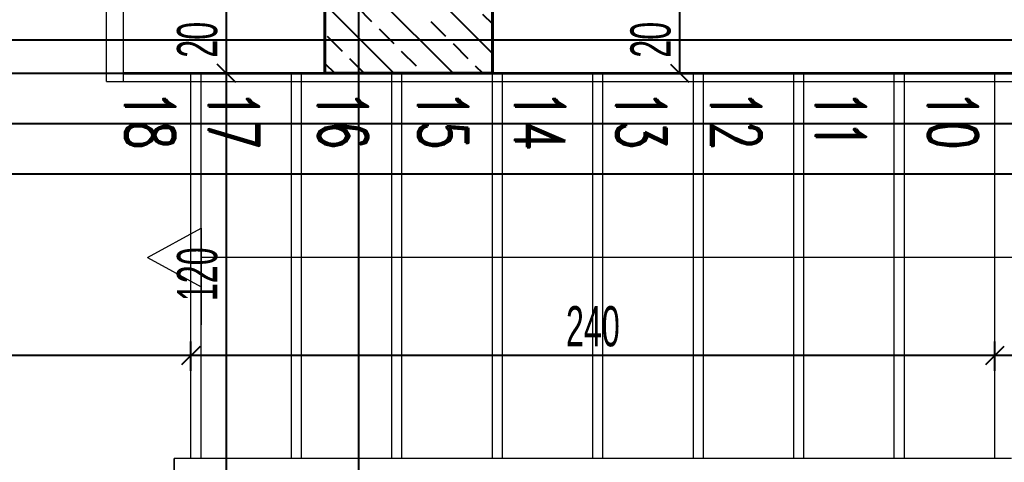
# Model space of a CAD drawing. Header units: inches. Extents: x -7543 to -822, y 102837 to 190349.
# Drawn here: x -831.5496 to -831.4908, y 102836.9882 to 102837.0146 of the extents above; entities that cross this region are included whole.
import ezdxf

# ---------------------------------------------------------------- set-up
doc = ezdxf.new("R2010")
doc.units = ezdxf.units.IN
doc.header["$MEASUREMENT"] = 0
doc.linetypes.add('ACAD_ISO07W100', pattern=[3, 0, -3])
doc.linetypes.add('DASHDOTX2', pattern=[2, 1, -0.5, 0, -0.5])
doc.layers.get('0').update_dxf_attribs({"lineweight": 25})
doc.layers.get('Defpoints').update_dxf_attribs({"lineweight": 25})
for name, color, linetype, lineweight in [('AKS', 1, 'Continuous', 25), ('ICOL', 55, 'Continuous', 25), ('KOLON', 2, 'Continuous', 40), ('SIVA', 150, 'Continuous', 15), ('TARAMA', 8, 'Continuous', 25), ('YAZI', 7, 'Continuous', 25)]:
    doc.layers.add(name, color=color, linetype=linetype, lineweight=lineweight)
for name, color, linetype, lineweight, true_color in [('DUVAR', 7, 'Continuous', 35, 0xfc4642), ('KAPI', 7, 'Continuous', 18, 0xffb360), ('MERDİVEN', 7, 'Continuous', 20, 0x16c244)]:
    doc.layers.add(name, color=color, linetype=linetype, lineweight=lineweight, true_color=true_color)
doc.styles.add('OLCU', font='tromand.shx', dxfattribs={"width": 0.6, "height": 12})
doc.styles.add('st1', font='romandtw.shx', dxfattribs={"width": 0.7, "height": 40})

# ---------------------------------------------------------------- blocks, each defined once
blk = doc.blocks.new('_Oblique')
at = {"color": 0, "linetype": 'ByBlock', "lineweight": -2}
blk.add_line((-0.5, -0.5), (0.5, 0.5), dxfattribs=at)

msp = doc.modelspace()

# ---------------------------------------------------------------- linework, layer by layer
at = {"layer": 'AKS', "linetype": 'DASHDOTX2', "ltscale": 10}
for p, q in [((-831.529366, 102837.241781), (-831.529366, 102836.729325)), ((-831.698665, 102837.013431), (-831.328061, 102837.013431)), ((-831.698665, 102837.008431), (-831.328061, 102837.008431)), ((-831.698665, 102837.005431), (-831.328061, 102837.005431))]:
    msp.add_line(p, q, dxfattribs=at)
at = {"layer": 'Defpoints', "color": 6}
msp.add_line((-831.575878, 102837.011431), (-831.460378, 102837.011431), dxfattribs=at)
at = {"layer": 'DUVAR'}
msp.add_line((-831.543428, 102837.011431), (-831.474206, 102837.011431), dxfattribs=at)
at = {"layer": 'ICOL'}
for p, q in [((-831.537266, 102837.015431), (-831.537266, 102837.011431)), ((-831.510194, 102837.015431), (-831.510194, 102837.011431)), ((-831.537266, 102837.011431), (-831.537266, 102836.987431)), ((-831.539377, 102836.994581), (-831.575877, 102836.994581)), ((-831.491377, 102836.994581), (-831.539377, 102836.994581)), ((-831.465377, 102836.994581), (-831.491377, 102836.994581))]:
    msp.add_line(p, q, dxfattribs=at)
at = {"layer": 'ICOL', "color": 53}
for p, q in [((-831.539666, 102837.011431), (-831.538106, 102837.011431)), ((-831.539666, 102837.011431), (-831.538106, 102837.011431)), ((-831.511403, 102837.011431), (-831.509354, 102837.011431)), ((-831.539377, 102836.99367), (-831.539377, 102836.995421)), ((-831.539377, 102836.99367), (-831.539377, 102836.995421)), ((-831.491377, 102836.99367), (-831.491377, 102836.995421)), ((-831.491377, 102836.99367), (-831.491377, 102836.995421))]:
    msp.add_line(p, q, dxfattribs=at)
at = {"layer": 'KAPI'}
for p, q in [((-831.544428, 102837.010931), (-831.544428, 102837.015931)), ((-831.543428, 102837.015931), (-831.543428, 102837.010931)), ((-831.544428, 102837.010931), (-831.543428, 102837.010931))]:
    msp.add_line(p, q, dxfattribs=at)
at = {"layer": 'KOLON'}
for p, q in [((-831.531377, 102837.016431), (-831.531377, 102837.011431)), ((-831.521377, 102837.011431), (-831.521377, 102837.016431)), ((-831.531377, 102837.011431), (-831.521377, 102837.011431))]:
    msp.add_line(p, q, dxfattribs=at)
at = {"layer": 'MERDİVEN', "linetype": 'ACAD_ISO07W100'}
for p, q in [((-831.539377, 102836.988431), (-831.539377, 102837.011431)), ((-831.533377, 102836.988431), (-831.533377, 102837.011431)), ((-831.527377, 102836.988431), (-831.527377, 102837.011431)), ((-831.521377, 102836.988431), (-831.521377, 102837.011431)), ((-831.515377, 102836.988431), (-831.515377, 102837.011431)), ((-831.509377, 102836.988431), (-831.509377, 102837.011431)), ((-831.503377, 102836.988431), (-831.503377, 102837.011431)), ((-831.497377, 102836.988431), (-831.497377, 102837.011431)), ((-831.491377, 102836.988431), (-831.491377, 102837.011431))]:
    msp.add_line(p, q, dxfattribs=at)
at = {"layer": 'MERDİVEN'}
for p, q in [((-831.538777, 102836.988431), (-831.538777, 102837.011431)), ((-831.532777, 102836.988431), (-831.532777, 102837.011431)), ((-831.526777, 102836.988431), (-831.526777, 102837.011431)), ((-831.520777, 102836.988431), (-831.520777, 102837.011431)), ((-831.514777, 102836.988431), (-831.514777, 102837.011431)), ((-831.508777, 102836.988431), (-831.508777, 102837.011431)), ((-831.502777, 102836.988431), (-831.502777, 102837.011431)), ((-831.496777, 102836.988431), (-831.496777, 102837.011431)), ((-831.541975, 102837.000431), (-831.538777, 102837.002177)), ((-831.541975, 102837.000431), (-831.538777, 102837.002177)), ((-831.538777, 102837.002177), (-831.538777, 102836.996406)), ((-831.541975, 102837.000431), (-831.538777, 102836.998684)), ((-831.479377, 102837.000431), (-831.538777, 102837.000431)), ((-831.540377, 102836.982431), (-831.540377, 102836.988431)), ((-831.540377, 102836.988431), (-831.540377, 102836.982431)), ((-831.540377, 102836.988431), (-831.540377, 102836.982431)), ((-831.490377, 102836.988431), (-831.540377, 102836.988431)), ((-831.540377, 102836.982431), (-831.540377, 102836.988431)), ((-831.491377, 102836.988431), (-831.539377, 102836.988431)), ((-831.491377, 102836.988431), (-831.539377, 102836.988431)), ((-831.491377, 102836.988431), (-831.539377, 102836.988431))]:
    msp.add_line(p, q, dxfattribs=at)
at = {"layer": 'SIVA'}
for p, q in [((-831.543428, 102837.010931), (-831.530877, 102837.010931)), ((-831.531877, 102837.010931), (-831.520877, 102837.010931)), ((-831.521877, 102837.010931), (-831.474413, 102837.010931))]:
    msp.add_line(p, q, dxfattribs=at)
at = {"layer": 'TARAMA'}
for p, q in [((-831.528724, 102837.016431), (-831.523724, 102837.011431)), ((-831.525188, 102837.016431), (-831.521377, 102837.01262)), ((-831.531377, 102837.015549), (-831.527259, 102837.011431)), ((-831.529473, 102837.015412), (-831.528589, 102837.014529)), ((-831.52196, 102837.01497), (-831.521377, 102837.014388)), ((-831.525054, 102837.014529), (-831.52417, 102837.013645)), ((-831.531241, 102837.013645), (-831.530357, 102837.012761)), ((-831.528147, 102837.014087), (-831.527263, 102837.013203)), ((-831.523728, 102837.013203), (-831.522844, 102837.012319)), ((-831.526821, 102837.012761), (-831.525938, 102837.011877)), ((-831.531377, 102837.012013), (-831.530795, 102837.011431)), ((-831.529915, 102837.012319), (-831.529031, 102837.011435)), ((-831.522402, 102837.011877), (-831.521956, 102837.011431)), ((-831.525496, 102837.011435), (-831.525491, 102837.011431))]:
    msp.add_line(p, q, dxfattribs=at)

# ---------------------------------------------------------------- block references
at = {"layer": 'ICOL'}
for p, xscale, yscale, zscale, rotation in [((-831.537266, 102837.011431), 0.001080000001820736, 0.001080000001820736, 0.001080000001820736, 90), ((-831.537266, 102837.011431), 0.001080000001820736, 0.001080000001820736, 0.001080000001820736, 270), ((-831.510194, 102837.011431), 0.001080000001820736, 0.001080000001820736, 0.001080000001820736, 270), ((-831.539377, 102836.994581), 0.001080000000001746, 0.001080000000001746, 0.001080000000001746, 180), ((-831.491377, 102836.994581), 0.001080000000001746, 0.001080000000001746, 0.001080000000001746, 180)]:
    msp.add_blockref('_Oblique', p, dxfattribs=dict(at, xscale=xscale, yscale=yscale, zscale=zscale, rotation=rotation))
at = {"layer": 'ICOL', "xscale": 0.001080000000001746, "yscale": 0.001080000000001746, "zscale": 0.001080000000001746}
for p in [(-831.539377, 102836.994581), (-831.491377, 102836.994581)]:
    msp.add_blockref('_Oblique', p, dxfattribs=at)

# ---------------------------------------------------------------- texts
at = {"layer": 'ICOL', "char_height": 0.0024, "attachment_point": 5, "rotation": 90, "style": 'OLCU'}
for s, insert in [('\\A1;20', (-831.538994, 102837.013431)), ('\\A1;20', (-831.511922, 102837.013431)), ('\\A1;120', (-831.538994, 102836.999431))]:
    msp.add_mtext(s, dxfattribs=dict(at, insert=insert))
at = {"layer": 'ICOL', "insert": (-831.515377, 102836.996309), "char_height": 0.0024, "attachment_point": 5, "style": 'OLCU'}
msp.add_mtext('\\A1;240', dxfattribs=at)
at = {"layer": 'YAZI', "style": 'st1', "width": 0.7}
for s, p in [('18', (-831.543314, 102837.01043)), ('17', (-831.538311, 102837.01043)), ('16', (-831.531796, 102837.01043)), ('15', (-831.525819, 102837.01043)), ('14', (-831.520023, 102837.01043)), ('13', (-831.513982, 102837.01043)), ('12', (-831.508313, 102837.01043)), ('11', (-831.502069, 102837.01043)), ('10', (-831.495371, 102837.01043))]:
    msp.add_text(s, height=0.003, rotation=270, dxfattribs=at).set_placement(p)

doc.saveas('drawing.dxf')
